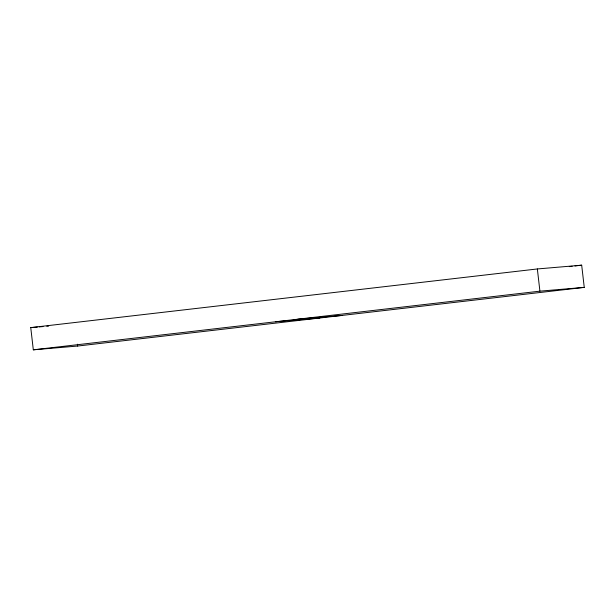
<?xml version="1.0" encoding="UTF-8"?>
<svg xmlns="http://www.w3.org/2000/svg" width="615" height="615" viewBox="0 0 615 615"><rect width="100%" height="100%" fill="white"/><g stroke="black" fill="none" stroke-linecap="round" stroke-linejoin="round"><path stroke-width="0.92" d="M30.75 327.618L537.349 268.955L581.682 265.18L584.25 287.382L77.651 346.045L33.318 349.82L30.75 327.618L37.354 327.057M569.282 266.618L572.142 266.287M575.002 265.949L581.682 265.18M33.318 349.82L539.916 291.156L584.25 287.382M39.237 326.896L43.012 326.573M46.786 326.257L48.67 326.096M297.698 319.208L342.032 315.434M275.535 321.768L319.869 317.993M537.349 268.955L539.916 291.156M77.444 344.2L77.651 346.045"/></g></svg>
